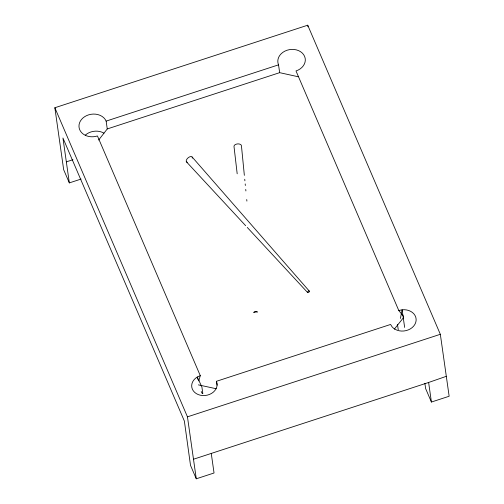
<?xml version="1.0" encoding="UTF-8"?>
<svg xmlns="http://www.w3.org/2000/svg" width="504" height="504" viewBox="0 0 504 504"><rect width="100%" height="100%" fill="white"/><g stroke="black" fill="none" stroke-linecap="round" stroke-linejoin="round"><path stroke-width="0.76" d="M400.403 318.471L402.135 309.79L398.777 310.502L296.006 70.951A13.803 11.138 -8.1 0 0 304.58 56.335A13.803 11.138 -8.1 0 0 287.116 50.224A13.803 11.138 -8.1 0 0 278.542 64.84L279.657 72.664L298.28 76.766M198.746 380.936L200.283 375.656L97.442 135.948A14.011 11.309 -8.1 0 1 79.714 129.742A14.011 11.309 -8.1 0 1 88.421 114.912A14.011 11.309 -8.1 0 1 106.142 121.111L278.542 64.84M98.639 140.055L107.258 128.942L279.657 72.664M394.33 329.162L403.546 317.589M200.283 375.656L197.31 376.998A12.758 10.294 -8.1 0 0 193.252 390.764A12.758 10.294 -8.1 0 0 209.532 394.43A12.758 10.294 -8.1 0 0 216.424 381.308L390.594 324.45L392.112 326.869A13.18 10.634 -8.1 0 0 414.805 324.519A13.18 10.634 -8.1 0 0 402.135 309.79L404.643 327.411M193.492 459.232L428.627 382.473L446.311 376.318M81.056 179.071L69.332 182.895L63.668 169.703L54.854 107.749L307.724 25.2L440.332 334.297L449.146 396.251L431.411 402.041L425.634 388.59L424.885 383.324M66.339 161.866L72.929 159.711M211.258 453.436L214.042 472.998L196.276 478.8L187.457 416.846L440.332 334.297M253.991 312.203L257.09 311.844M198.393 384.867L216.248 388.748M186.386 161.765L245.662 225.697M247.262 227.424L307.61 292.509M192.15 157.021L309.311 291.11A1.103 0.573 -41.5 0 1 308.316 292.572A1.103 0.573 -41.5 0 1 307.755 291.74A1.103 0.573 -41.5 0 1 309.311 291.11M398.777 310.502L403.553 316.392M201.235 391.558L202.312 393.611M54.854 107.749L187.457 416.846M196.276 478.8L190.506 465.343L184.369 421.054L62.943 138.014L69.332 182.895M216.424 381.308L217.079 385.188M428.627 382.473L431.411 402.041M397.48 324.356L398.236 329.692M307.724 25.2L307.944 26.75M202.828 393.536L201.902 387.034L197.31 376.998L197.411 379.31M106.142 121.111L107.258 128.942M237.189 173.798L234.007 146.544A3.742 2.211 -5.7 0 1 237.409 143.93A3.742 2.211 -5.7 0 1 241.435 145.694L244.352 175.348M244.736 179.248L244.894 180.81M245.196 183.928L245.353 185.491M245.738 189.391L245.889 190.953M246.733 199.534L246.891 201.096M85.333 135.091A14.011 11.309 -8.1 0 1 103.988 133.157M253.682 312.505A2.205 1.304 -5.7 0 1 257.481 312.077M187.318 162.263A3.742 1.953 -41.5 0 1 188.175 157.765A3.742 1.953 -41.5 0 1 192.314 158.155"/></g></svg>
